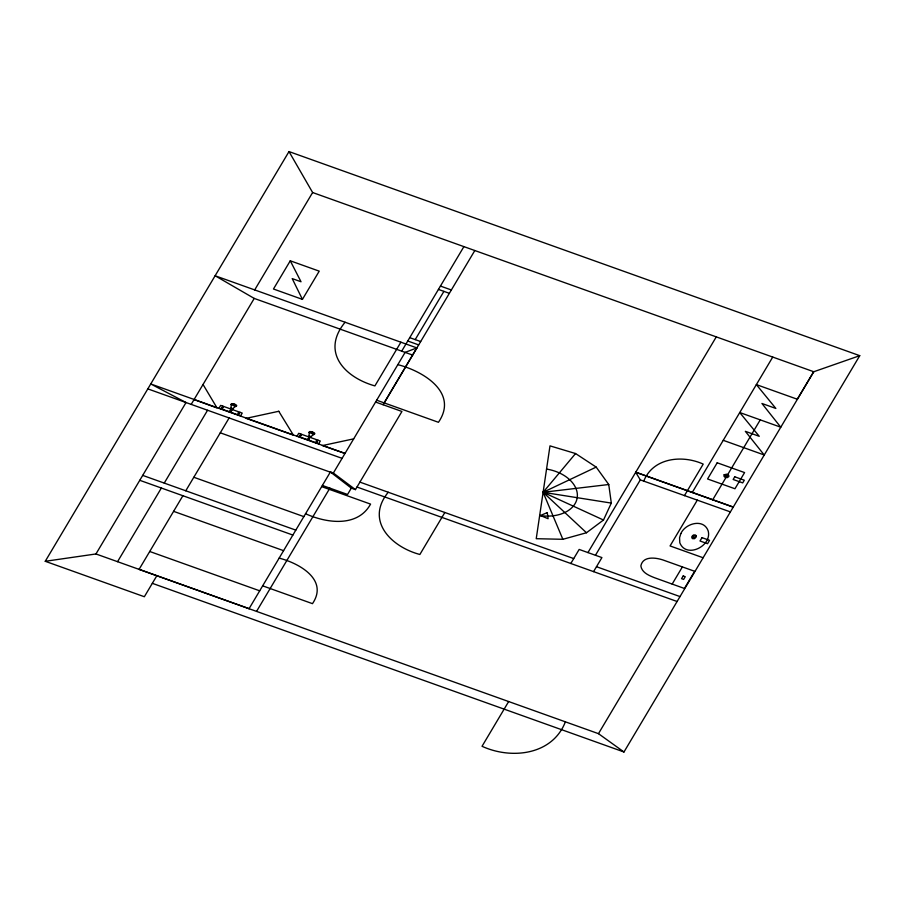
<?xml version="1.0" encoding="UTF-8"?>
<svg xmlns="http://www.w3.org/2000/svg" width="905" height="905" viewBox="0 0 905 905"><rect width="100%" height="100%" fill="white"/><g stroke="black" fill="none" stroke-linecap="round" stroke-linejoin="round"><path stroke-width="1.36" d="M603.488 520.024L611.305 503.09L608.748 484.514L596.191 467.104L575.557 453.541L549.991 445.871L536.235 538.701L562.865 539.301L586.474 532.751L603.488 520.024L543.113 492.286L575.557 453.541M156.848 575.738L144.347 596.734L45.25 561.292L289 151.576L859.75 355.676L623.975 751.987L152.323 583.329M45.25 561.292L95.953 553.962L186.034 402.544L150.75 383.958L345.009 453.428L322.406 445.577L353.674 438.857M254.69 289.917L312.621 192.527L289 151.576M191.193 404.388L254.237 298.424L412.623 355.065M290.267 260.798L273.468 289.012L302.428 299.374L319.227 271.149L290.267 260.798L301.026 281.76L292.202 278.593L302.428 299.374M117.548 561.677L161.35 488.055M164.235 483.1L207.562 410.282M221.227 408.89L222.845 406.164M228.863 411.628C232.268 409.614 230.39 405.791 231.657 403.653L234.35 403.834L236.714 405.463L232.992 408.438L230.707 412.284M139.076 569.381L182.878 495.748M185.763 490.793L229.123 417.963M238.275 414.988L239.972 412.284M345.088 322.248C320.743 351.774 344.285 377.283 374.896 385.903L400.892 342.203M299.295 436.81L300.913 434.083M306.942 439.547C310.687 437.59 308.096 433.653 309.736 431.572L312.429 431.753L314.782 433.371C313.492 435.825 308.933 436.187 308.775 440.203M316.354 442.907L318.04 440.215M401.707 351.163L463.903 246.624M249.056 608.703L330.393 471.98L333.345 473.032L355.45 489.616L401.933 411.47L375.575 402.046M415.203 339.613L443.903 291.376M256.556 611.395L329.884 488.146M474.82 250.527L383.087 404.727L416.877 347.916L215.119 275.765L254.237 298.424M355.45 489.616L351.321 488.134L347.554 494.458L322.372 485.453M388.245 492.241C364.907 520.76 391.277 546.88 419.875 554.482L444.841 512.49M570.806 563.487L579.166 549.437L601.916 557.582L593.556 571.632M587.945 552.582L716.274 336.875M595.456 555.263L640.299 479.888L635.717 472.286L733.22 507.151M508.655 701.545L482.037 746.286C511.223 759.691 552.423 755.223 565.387 721.828M643.749 481.121C653.161 457.478 682.517 454.683 703.208 464.107L684.429 495.669M692.223 492.49L772.734 357.068M697.336 500.092L670.062 545.941L703.095 557.752M712.767 499.696L760.257 419.863M672.166 584.076L684.44 588.465L694.655 571.293L664.813 560.625C657.222 557.695 642.935 555.184 640.864 565.919C641.792 572.627 649.032 575.546 654.62 577.752L672.166 584.076L682.393 566.903M797.294 399.241L813.674 371.706M95.953 553.962L598.465 733.661L813.776 371.74L859.75 355.676M562.853 539.301L543.113 492.286L596.191 467.104M416.877 347.916L405.123 352.384L333.244 473.213L220.288 432.816M586.474 532.751L543.113 492.286L608.748 484.514M543.113 492.286L611.305 503.09M312.621 192.527L813.776 371.74M797.373 399.263L756.354 384.602L775.857 408.449L761.931 403.472L780.755 427.194L739.781 412.544M440.441 286.071L451.357 289.973M438.439 289.419L449.355 293.322M723.265 440.328L764.193 454.966L745.335 431.323L759.25 436.301L739.758 412.59M409.75 337.656L420.667 341.558M407.748 341.004L418.664 344.907M397.827 364.658C422.759 370.96 458.926 392.499 438.45 422.296L376.672 400.202M635.785 472.172L733.288 507.038M640.299 479.888L730.38 511.902M230.99 408.053L232.834 408.709M309.069 435.972L310.901 436.629M230.492 408.902L220.662 405.383L219.044 408.11L240.594 415.825L242.223 413.099L232.325 409.558M308.56 436.821L298.729 433.303L297.112 436.029L318.673 443.733L320.291 441.018L310.404 437.477M147.82 388.879L342.079 458.349M359.907 482.116L573.725 558.577M596.486 566.711L680.017 596.587M356.989 487.026L677.098 601.497M321.682 486.63L370.575 504.108C357.543 527.751 326.275 523.158 305.551 513.735M193.862 477.286L303.842 516.619M142.696 475.385L295.811 530.126M139.766 480.306L292.869 535.059M173.602 511.348L283.582 550.67M279.147 558.125C298.82 563.102 328.854 579.596 312.485 603.658L262.654 585.84M149.721 551.484L259.701 590.818M139.099 569.336L249.079 608.658M194.066 399.558L217.03 407.94L203.037 384.478M598.465 733.661L623.975 751.987M330.393 471.98L351.321 488.134M546.552 469.084A34.526 23.462 9.5 0 1 577.209 497.693A34.526 23.462 9.5 0 1 539.674 515.499M696.137 535.907L696.081 537.151L694.497 538.679L692.483 538.645L691.827 537.717L691.884 536.484L693.468 534.957L695.481 534.979L696.137 535.907M692.789 536.631L693.513 538L694.938 537.4L695.21 536.303L694.452 535.636L692.789 536.631M680.82 533.622L679.565 537.717L679.802 542.751C686.126 558.996 712.326 546.054 708.163 530.884C703.615 518.09 685.232 523.407 680.82 533.622M230.933 404.399C240.888 409.546 235.334 403.008 230.956 404.354M223.207 407.646L222.042 407.51L223.207 407.646M238.207 413.019C237.302 413.981 240.379 413.653 238.207 413.019M301.274 435.565L300.121 435.429L301.274 435.565M316.286 440.939C315.37 441.9 318.447 441.572 316.286 440.939M717.201 462.783L707.574 478.971L734.962 488.757L744.589 472.58L717.201 462.783M724.147 474.752L724.023 476.381L725.018 477.286L727.405 477.591L728.921 476.46L728.717 475.374L726.885 474.163L724.147 474.752M725.097 475.238L725.595 476.686L727.835 476.211L726.658 474.899L725.097 475.238M734.747 476.799L733.152 479.48L742.7 482.897L744.295 480.216L734.747 476.799M701.997 537.649L700.006 540.998L707.563 543.701L709.554 540.353L701.997 537.649M683.196 575.953L681.567 578.68L683.637 579.415L685.255 576.689L683.196 575.953M309.058 432.262C318.956 437.454 313.402 430.95 309.058 432.262M547.265 512.626L540.398 515.511L548.113 518.723L547.265 512.626M278.763 411.277L246.149 418.348L293.39 435.113L278.763 411.277"/></g></svg>
